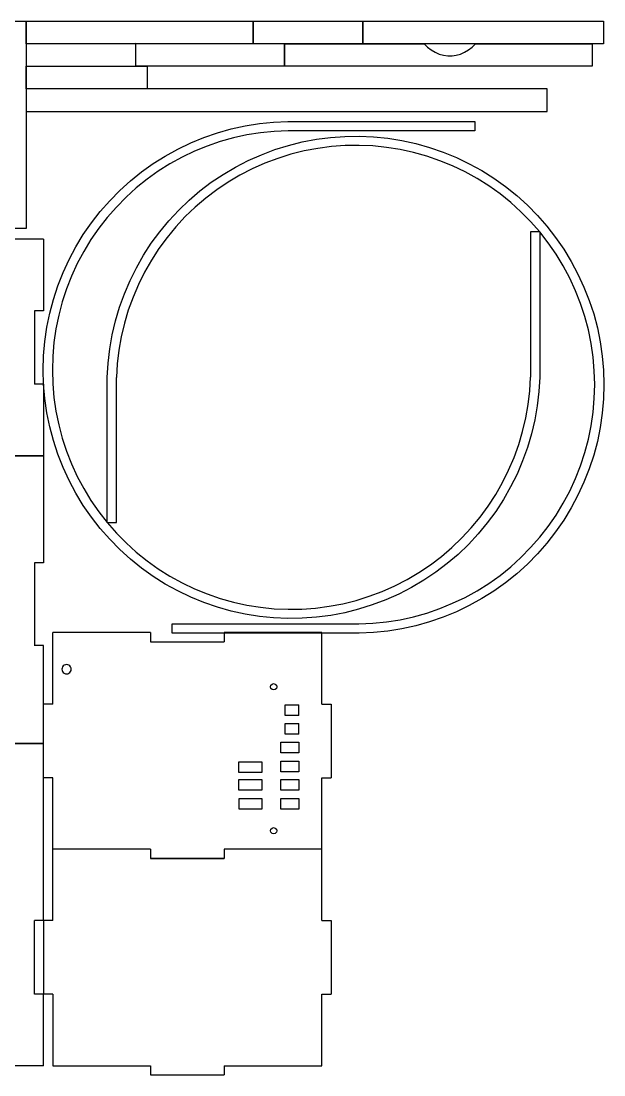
# Model space of a CAD drawing. Extents: x 6 to 646, y 7 to 580.
# Drawn here: x 329 to 646, y 7 to 580 of the extents above; entities that cross this region are included whole.
import ezdxf

# ---------------------------------------------------------------- set-up
doc = ezdxf.new("R2010")
doc.units = 0
doc.layers.add('Calque_1', color=7, linetype='CONTINUOUS')

msp = doc.modelspace()

# ---------------------------------------------------------------- linework, layer by layer
at = {"layer": 'Calque_1', "color": 1}
for p, q in [((6.673543, 579.7733), (331.671386, 579.773353)), ((331.671339, 567.504862), (331.671339, 579.777654)), ((331.671339, 579.777654), (455.107322, 579.777654)), ((331.671386, 579.773353), (331.671386, 467.146429)), ((455.10514, 567.504277), (455.107769, 579.77707)), ((455.107217, 579.77707), (514.715876, 579.761808)), ((455.107322, 579.777654), (455.107322, 567.504862)), ((514.715876, 579.761776), (514.713773, 567.488983)), ((514.716104, 567.473429), (514.716104, 579.761516)), ((514.716104, 579.761516), (645.382408, 579.761516)), ((645.382408, 579.761516), (645.382408, 567.473429)), ((455.107322, 567.504862), (331.671339, 567.504862)), ((391.281086, 567.519507), (331.672417, 567.504245)), ((331.672417, 567.50418), (331.675045, 555.23142)), ((391.283152, 555.246714), (391.281049, 567.519507)), ((391.282382, 555.246682), (391.28501, 567.519474)), ((391.284432, 567.519474), (472.007936, 567.498692)), ((514.71381, 567.488983), (455.10514, 567.504245)), ((472.005547, 567.498887), (548.052474, 567.498887)), ((472.005547, 555.226127), (472.005547, 567.498887)), ((472.007936, 567.498757), (472.005833, 555.225965)), ((645.382408, 567.473429), (514.716104, 567.473429)), ((548.052474, 567.498887), (549.868558, 565.660629)), ((574.037425, 565.660629), (575.853509, 567.498887)), ((575.853509, 567.498887), (639.380868, 567.498887)), ((639.380868, 567.498887), (639.380868, 555.226127)), ((549.868558, 565.660629), (551.842645, 564.090491)), ((551.842645, 564.090491), (553.948923, 562.808993)), ((553.948923, 562.808993), (556.159846, 561.832925)), ((556.159846, 561.832925), (558.446523, 561.175048)), ((558.446523, 561.175048), (560.779069, 560.843933)), ((563.12694, 560.843933), (565.45946, 561.175048)), ((565.45946, 561.175048), (567.746138, 561.832925)), ((567.746138, 561.832925), (569.95706, 562.808993)), ((569.95706, 562.808993), (572.063338, 564.090491)), ((572.063338, 564.090491), (574.037425, 565.660629)), ((560.779069, 560.843933), (563.12694, 560.843933)), ((331.670813, 542.95866), (331.673442, 555.231453)), ((331.67289, 555.231453), (397.494704, 555.214567)), ((331.674493, 555.23142), (391.283152, 555.246682)), ((472.00587, 555.225965), (391.282382, 555.246747)), ((397.494704, 555.214535), (397.492602, 542.941742)), ((639.380868, 555.226127), (472.005547, 555.226127)), ((397.492641, 542.941742), (331.670813, 542.958628)), ((331.67176, 542.959277), (331.67176, 530.686517)), ((614.811195, 542.959277), (331.67176, 542.959277)), ((614.811195, 530.686517), (614.811195, 542.959277)), ((331.67176, 530.686517), (614.811195, 530.686517)), ((435.645229, 519.087964), (443.135521, 521.191703)), ((443.135521, 521.191703), (450.734556, 522.86042)), ((450.734556, 522.86042), (458.417094, 524.088567)), ((458.417094, 524.088567), (466.157655, 524.872069)), ((466.157655, 524.872069), (473.966505, 525.20988)), ((473.966505, 525.20988), (575.507586, 525.20988)), ((575.507586, 525.20988), (575.507586, 520.209886)), ((421.090042, 513.604788), (428.288604, 516.55619)), ((428.288604, 516.55619), (435.645229, 519.087964)), ((444.34874, 516.338992), (437.136022, 514.313209)), ((451.666179, 517.94587), (444.34874, 516.338992)), ((459.064052, 519.128509), (451.666179, 517.94587)), ((466.517752, 519.882978), (459.064052, 519.128509)), ((474.074587, 520.209886), (466.517752, 519.882978)), ((575.507586, 520.209886), (474.074587, 520.209886)), ((481.7467, 514.139458), (489.390669, 515.588491)), ((489.390669, 515.588491), (497.105423, 516.594735)), ((497.105423, 516.594735), (504.865335, 517.154844)), ((504.865335, 517.154844), (512.644629, 517.266958)), ((512.644629, 517.266958), (520.417458, 516.930708)), ((520.417458, 516.930708), (528.158008, 516.147206)), ((528.158008, 516.147206), (535.840559, 514.919057)), ((407.26222, 506.483693), (414.073486, 510.243568)), ((414.073486, 510.243568), (421.090042, 513.604788)), ((430.051997, 511.875252), (423.120187, 509.033217)), ((437.136022, 514.313209), (430.051997, 511.875252)), ((459.491751, 507.190999), (466.772368, 509.933726)), ((466.772368, 509.933726), (474.198909, 512.252446)), ((474.198909, 512.252446), (481.7467, 514.139458)), ((490.180286, 510.649137), (482.819571, 509.253798)), ((497.609163, 511.618092), (490.180286, 510.649137)), ((505.081524, 512.157445), (497.609163, 511.618092)), ((512.572546, 512.265406), (505.081524, 512.157445)), ((520.057347, 511.941615), (512.572546, 512.265406)), ((527.511063, 511.187147), (520.057347, 511.941615)), ((534.908931, 510.004508), (527.511063, 511.187147)), ((542.226379, 508.397629), (534.908931, 510.004508)), ((535.840559, 514.919057), (543.439595, 513.250342)), ((543.439595, 513.250342), (550.929873, 511.146602)), ((550.929873, 511.146602), (558.286508, 508.614826)), ((400.678892, 502.337651), (407.26222, 506.483693)), ((416.36361, 505.79655), (409.804757, 502.175999)), ((423.120187, 509.033217), (416.36361, 505.79655)), ((445.46446, 500.471349), (452.381241, 504.033377)), ((452.381241, 504.033377), (459.491751, 507.190999)), ((468.400128, 505.203914), (461.389287, 502.562822)), ((475.55147, 507.436712), (468.400128, 505.203914)), ((482.819571, 509.253798), (475.55147, 507.436712)), ((549.439094, 506.371845), (542.226379, 508.397629)), ((556.523124, 503.933888), (549.439094, 506.371845)), ((563.454928, 501.091854), (556.523124, 503.933888)), ((558.286508, 508.614826), (565.485063, 505.663426)), ((565.485063, 505.663426), (572.501624, 502.302205)), ((394.345357, 497.819216), (400.678892, 502.337651)), ((403.465374, 498.183592), (397.366525, 493.832593)), ((409.804757, 502.175999), (403.465374, 498.183592)), ((438.764371, 496.516748), (445.46446, 500.471349)), ((454.542276, 499.522208), (447.881796, 496.092174)), ((461.389287, 502.562822), (454.542276, 499.522208)), ((570.211486, 497.855186), (563.454928, 501.091854)), ((572.501624, 502.302205), (579.312888, 498.542329)), ((579.312888, 498.542329), (585.896223, 494.396287)), ((382.510904, 487.726396), (388.282649, 492.943399)), ((388.282649, 492.943399), (394.345357, 497.819216)), ((397.366525, 493.832593), (391.528501, 489.137454)), ((432.303255, 492.18271), (438.764371, 496.516748)), ((447.881796, 496.092174), (441.429992, 492.284114)), ((576.770351, 494.234636), (570.211486, 497.855186)), ((583.109733, 490.24223), (576.770351, 494.234636)), ((585.896223, 494.396287), (592.229761, 489.877853)), ((377.049328, 482.185536), (382.510904, 487.726396)), ((391.528501, 489.137454), (385.970644, 484.113772)), ((420.182892, 482.435125), (426.102567, 487.483632)), ((426.102567, 487.483632), (432.303255, 492.18271)), ((435.208296, 488.110678), (429.237373, 483.585729)), ((441.429992, 492.284114), (435.208296, 488.110678)), ((589.208578, 485.89123), (583.109733, 490.24223)), ((592.229761, 489.877853), (598.292463, 485.002036)), ((371.916048, 476.339228), (377.049328, 482.185536)), ((385.970644, 484.113772), (380.711448, 478.778236)), ((414.56389, 477.053959), (420.182892, 482.435125)), ((429.237373, 483.585729), (423.537064, 478.7243)), ((595.04662, 481.196091), (589.208578, 485.89123)), ((600.604472, 476.172409), (595.04662, 481.196091)), ((598.292463, 485.002036), (604.064193, 479.785032)), ((367.128101, 470.206892), (371.916048, 476.339228)), ((380.711448, 478.778236), (375.768376, 473.148569)), ((409.264266, 471.358011), (414.56389, 477.053959)), ((423.537064, 478.7243), (418.126289, 473.542538)), ((605.863667, 470.836872), (600.604472, 476.172409)), ((604.064193, 479.785032), (609.525771, 474.244174)), ((362.701416, 463.8089), (367.128101, 470.206892)), ((375.768376, 473.148569), (371.157859, 467.24347)), ((404.301589, 465.3662), (409.264266, 471.358011)), ((418.126289, 473.542538), (413.023038, 468.057658)), ((610.806737, 465.207205), (605.863667, 470.836872)), ((609.525771, 474.244174), (614.65906, 468.397866)), ((331.671386, 467.146429), (6.673546, 467.146482)), ((358.650676, 457.166501), (362.701416, 463.8089)), ((371.157859, 467.24347), (366.895188, 461.08256)), ((399.692341, 459.098431), (404.301589, 465.3662)), ((413.023038, 468.057658), (408.244246, 462.28788)), ((610.807642, 465.207581), (605.807102, 465.205729)), ((605.807102, 465.205824), (605.807102, 386.345612)), ((615.417259, 459.302108), (610.806737, 465.207205)), ((610.807642, 465.207581), (610.807642, 386.345612)), ((614.65906, 468.397866), (619.447004, 462.26553)), ((341.112871, 461.273904), (173.61409, 461.273904)), ((341.112871, 461.273904), (341.112871, 422.459789)), ((366.895188, 461.08256), (362.994547, 454.686303)), ((395.45187, 452.575526), (399.692341, 459.098431)), ((408.244246, 462.28788), (403.805813, 456.25237)), ((619.679919, 453.141199), (615.417259, 459.302108)), ((619.447004, 462.26553), (623.8737, 455.867536)), ((354.989324, 450.301766), (358.650676, 457.166501)), ((362.994547, 454.686303), (359.468899, 448.075945)), ((391.594223, 445.819153), (395.45187, 452.575526)), ((403.805813, 456.25237), (399.722477, 449.971177)), ((623.580558, 446.744939), (619.679919, 453.141199)), ((623.8737, 455.867536), (627.924442, 449.225138)), ((351.729582, 443.237495), (354.989324, 450.301766)), ((359.468899, 448.075945), (356.329939, 441.273448)), ((399.722477, 449.971177), (396.007785, 443.465168)), ((627.106216, 440.134584), (623.580558, 446.744939)), ((627.924442, 449.225138), (631.585773, 442.360402)), ((348.882219, 435.997155), (351.729582, 443.237495)), ((356.329939, 441.273448), (353.588066, 434.301408)), ((388.132234, 438.851756), (391.594223, 445.819153)), ((396.007785, 443.465168), (392.674092, 436.755955)), ((631.585773, 442.360402), (634.845534, 435.296131)), ((346.456707, 428.604801), (348.882219, 435.997155)), ((385.077412, 431.69648), (388.132234, 438.851756)), ((392.674092, 436.755955), (389.732458, 429.865822)), ((630.245181, 433.332087), (627.106216, 440.134584)), ((634.845534, 435.296131), (637.692894, 428.055791)), ((353.588066, 434.301408), (351.252459, 427.182982)), ((382.439889, 424.377093), (385.077412, 431.69648)), ((389.732458, 429.865822), (387.192673, 422.817661)), ((632.987029, 426.360044), (630.245181, 433.332087)), ((344.461143, 421.084984), (346.456707, 428.604801)), ((351.252459, 427.182982), (349.330819, 419.941822)), ((380.228425, 416.91791), (382.439889, 424.377093)), ((635.322648, 419.241621), (632.987029, 426.360044)), ((637.692894, 428.055791), (640.118392, 420.663437)), ((336.112888, 422.459789), (336.112888, 382.45984)), ((341.112871, 422.459789), (336.112888, 422.459789)), ((342.902088, 413.462692), (344.461143, 421.084984)), ((349.330819, 419.941822), (347.829549, 412.60198)), ((387.192673, 422.817661), (385.06315, 415.634887)), ((637.244283, 412.000458), (635.322648, 419.241621)), ((640.118392, 420.663437), (642.113975, 413.143623)), ((341.78478, 405.763239), (342.902088, 413.462692)), ((347.829549, 412.60198), (346.753649, 405.187837)), ((378.450375, 409.343709), (380.228425, 416.91791)), ((385.06315, 415.634887), (383.351007, 408.341355)), ((642.113975, 413.143623), (643.673012, 405.521328)), ((377.111664, 401.679652), (378.450375, 409.343709)), ((383.351007, 408.341355), (382.06188, 400.961299)), ((638.745548, 404.660616), (637.244283, 412.000458)), ((341.112898, 398.012204), (341.78478, 405.763239)), ((346.753649, 405.187837), (346.106664, 397.724022)), ((376.216686, 393.951198), (377.111664, 401.679652)), ((382.06188, 400.961299), (381.20008, 393.51923)), ((639.821459, 397.246474), (638.745548, 404.660616)), ((643.673012, 405.521328), (644.790325, 397.821876)), ((340.886759, 390.168289), (341.112898, 398.012204)), ((346.106664, 397.724022), (345.888886, 390.169519)), ((640.468647, 389.780209), (639.821459, 397.246474)), ((644.790325, 397.821876), (645.462305, 390.069615)), ((341.112792, 382.459692), (340.886759, 390.168289)), ((345.888886, 390.169519), (346.106452, 382.749096)), ((375.768429, 386.183692), (376.216686, 393.951198)), ((381.20008, 393.51923), (380.768439, 386.183692)), ((640.686232, 382.359785), (640.468647, 389.780209)), ((645.462305, 390.069615), (645.688338, 382.361016)), ((375.770784, 307.321417), (375.768138, 386.183692)), ((380.77135, 307.323176), (380.768439, 386.183692)), ((605.375038, 379.010075), (605.806679, 386.345612)), ((610.806663, 386.345612), (610.358432, 378.578106)), ((341.112871, 382.45984), (336.112888, 382.45984)), ((341.78478, 374.707429), (341.112792, 382.459692)), ((341.112871, 382.45984), (341.112871, 343.645964)), ((346.106452, 382.749096), (346.753649, 375.282831)), ((604.513238, 371.568006), (605.375038, 379.010075)), ((610.358432, 378.578106), (609.463454, 370.849652)), ((640.468436, 374.805282), (640.686232, 382.359785)), ((645.688338, 382.361016), (645.462199, 374.517101)), ((342.902088, 367.007976), (341.78478, 374.707429)), ((346.753649, 375.282831), (347.829549, 367.868688)), ((639.821459, 367.341467), (640.468436, 374.805282)), ((645.462199, 374.517101), (644.790325, 366.766068)), ((344.461143, 359.385684), (342.902088, 367.007976)), ((347.829549, 367.868688), (349.330819, 360.528846)), ((603.224111, 364.18795), (604.513238, 371.568006)), ((609.463454, 370.849652), (608.124717, 363.185596)), ((638.745548, 359.927325), (639.821459, 367.341467)), ((644.790325, 366.766068), (643.673012, 359.066613)), ((601.511941, 356.894418), (603.224111, 364.18795)), ((608.124717, 363.185596), (606.346666, 355.611394)), ((346.456707, 351.865867), (344.461143, 359.385684)), ((349.330819, 360.528846), (351.252459, 353.287686)), ((599.382445, 349.711643), (601.511941, 356.894418)), ((606.346666, 355.611394), (604.135229, 348.152212)), ((637.244283, 352.587483), (638.745548, 359.927325)), ((643.673012, 359.066613), (642.113975, 351.44432)), ((348.882219, 344.473513), (346.456707, 351.865867)), ((351.252459, 353.287686), (353.588066, 346.169261)), ((596.84266, 342.663482), (599.382445, 349.711643)), ((635.322648, 345.346322), (637.244283, 352.587483)), ((642.113975, 351.44432), (640.118392, 343.924506)), ((341.112871, 343.645964), (6.115244, 343.645964)), ((173.613973, 343.645593), (341.112898, 343.645593)), ((341.112898, 343.645593), (341.112898, 285.520995)), ((351.729582, 337.233174), (348.882219, 344.473513)), ((353.588066, 346.169261), (356.329939, 339.19722)), ((604.135229, 348.152212), (601.49768, 340.832826)), ((632.987029, 338.227897), (635.322648, 345.346322)), ((640.118392, 343.924506), (637.692894, 336.53215)), ((356.329939, 339.19722), (359.468899, 332.394722)), ((593.901026, 335.773351), (596.84266, 342.663482)), ((601.49768, 340.832826), (598.442858, 333.677549)), ((630.245181, 331.255857), (632.987029, 338.227897)), ((354.989324, 330.168903), (351.729582, 337.233174)), ((359.468899, 332.394722), (362.994547, 325.784365)), ((590.567333, 329.064137), (593.901026, 335.773351)), ((598.442858, 333.677549), (594.980869, 326.710152)), ((637.692894, 336.53215), (634.845534, 329.291812)), ((358.650676, 323.304167), (354.989324, 330.168903)), ((586.852641, 322.558128), (590.567333, 329.064137)), ((594.980869, 326.710152), (591.123248, 319.953778)), ((627.106216, 324.453359), (630.245181, 331.255857)), ((634.845534, 329.291812), (631.585773, 322.227541)), ((362.701416, 316.661769), (358.650676, 323.304167)), ((362.994547, 325.784365), (366.895188, 319.388107)), ((582.769278, 316.276935), (586.852641, 322.558128)), ((623.580558, 317.843002), (627.106216, 324.453359)), ((631.585773, 322.227541), (627.924442, 315.362803)), ((367.128101, 310.263775), (362.701416, 316.661769)), ((366.895188, 319.388107), (371.157859, 313.227197)), ((578.330846, 310.241425), (582.769278, 316.276935)), ((591.123248, 319.953778), (586.88275, 313.430873)), ((619.679919, 311.446745), (623.580558, 317.843002)), ((627.924442, 315.362803), (623.8737, 308.720405)), ((371.916048, 304.131439), (367.128101, 310.263775)), ((371.157859, 313.227197), (375.768376, 307.3221)), ((573.55208, 304.471647), (578.330846, 310.241425)), ((586.88275, 313.430873), (582.273529, 307.163105)), ((615.417259, 305.285834), (619.679919, 311.446745)), ((377.049328, 298.285131), (371.916048, 304.131439)), ((375.768376, 307.3221), (380.711448, 301.692433)), ((375.770784, 307.321417), (380.77135, 307.323269)), ((568.448829, 298.986767), (573.55208, 304.471647)), ((582.273529, 307.163105), (577.310852, 301.171294)), ((610.806737, 299.380736), (615.417259, 305.285834)), ((623.8737, 308.720405), (619.447004, 302.322412)), ((382.510904, 292.744272), (377.049328, 298.285131)), ((380.711448, 301.692433), (385.970644, 296.356896)), ((563.038054, 293.805006), (568.448829, 298.986767)), ((577.310852, 301.171294), (572.011201, 295.475346)), ((605.863667, 293.751068), (610.806737, 299.380736)), ((619.447004, 302.322412), (614.65906, 296.190077)), ((388.282649, 287.527269), (382.510904, 292.744272)), ((385.970644, 296.356896), (391.528501, 291.333214)), ((557.337746, 288.943577), (563.038054, 293.805006)), ((572.011201, 295.475346), (566.392226, 290.094179)), ((600.604472, 288.415533), (605.863667, 293.751068)), ((614.65906, 296.190077), (609.525771, 290.343769)), ((394.345357, 282.651452), (388.282649, 287.527269)), ((391.528501, 291.333214), (397.366525, 286.638075)), ((397.366525, 286.638075), (403.465374, 282.287076)), ((551.366822, 284.418628), (557.337746, 288.943577)), ((566.392226, 290.094179), (560.472551, 285.045674)), ((595.04662, 283.39185), (600.604472, 288.415533)), ((609.525771, 290.343769), (604.064193, 284.802908)), ((336.112888, 285.520995), (336.112888, 240.364455)), ((341.112898, 285.520995), (336.112888, 285.520995)), ((400.678892, 278.133017), (394.345357, 282.651452)), ((403.465374, 282.287076), (409.804757, 278.294669)), ((545.145126, 280.245191), (551.366822, 284.418628)), ((560.472551, 285.045674), (554.271864, 280.346595)), ((589.208578, 278.696711), (595.04662, 283.39185)), ((604.064193, 284.802908), (598.292463, 279.585906)), ((407.26222, 273.986975), (400.678892, 278.133017)), ((409.804757, 278.294669), (416.36361, 274.674118)), ((532.032842, 273.007097), (538.693322, 276.43713)), ((538.693322, 276.43713), (545.145126, 280.245191)), ((547.810747, 276.012559), (541.110658, 272.057956)), ((554.271864, 280.346595), (547.810747, 276.012559)), ((583.109733, 274.345712), (589.208578, 278.696711)), ((598.292463, 279.585906), (592.229761, 274.710088)), ((414.073486, 270.2271), (407.26222, 273.986975)), ((421.090042, 266.86588), (414.073486, 270.2271)), ((416.36361, 274.674118), (423.120187, 271.437451)), ((423.120187, 271.437451), (430.051997, 268.595416)), ((518.17499, 267.325391), (525.185805, 269.966483)), ((525.185805, 269.966483), (532.032842, 273.007097)), ((541.110658, 272.057956), (534.193877, 268.495928)), ((570.211486, 266.732755), (576.770351, 270.353306)), ((576.770351, 270.353306), (583.109733, 274.345712)), ((585.896223, 270.191656), (579.312888, 266.045614)), ((592.229761, 274.710088), (585.896223, 270.191656)), ((428.288604, 263.914477), (421.090042, 266.86588)), ((435.645229, 261.382704), (428.288604, 263.914477)), ((430.051997, 268.595416), (437.136022, 266.157459)), ((437.136022, 266.157459), (444.34874, 264.131676)), ((444.34874, 264.131676), (451.666179, 262.524798)), ((503.755534, 263.275507), (511.023629, 265.092594)), ((511.023629, 265.092594), (518.17499, 267.325391)), ((527.083367, 265.338307), (519.802731, 262.595579)), ((534.193877, 268.495928), (527.083367, 265.338307)), ((556.523124, 260.654056), (563.454928, 263.496087)), ((563.454928, 263.496087), (570.211486, 266.732755)), ((579.312888, 266.045614), (572.501624, 262.285736)), ((443.135521, 259.278965), (435.645229, 261.382704)), ((450.734556, 257.610248), (443.135521, 259.278965)), ((458.417094, 256.382101), (450.734556, 257.610248)), ((451.666179, 262.524798), (459.064052, 261.342159)), ((459.064052, 261.342159), (466.517752, 260.58769)), ((466.517752, 260.58769), (474.002567, 260.263899)), ((474.002567, 260.263899), (481.493573, 260.371859)), ((481.493573, 260.371859), (488.965953, 260.911214)), ((488.965953, 260.911214), (496.394835, 261.880168)), ((496.394835, 261.880168), (503.755534, 263.275507)), ((504.828418, 258.389847), (497.18443, 256.940813)), ((512.376204, 260.276858), (504.828418, 258.389847)), ((519.802731, 262.595579), (512.376204, 260.276858)), ((542.226379, 256.190313), (549.439094, 258.216098)), ((549.439094, 258.216098), (556.523124, 260.654056)), ((565.485063, 258.924516), (558.286508, 255.973117)), ((572.501624, 262.285736), (565.485063, 258.924516)), ((411.067691, 252.31912), (512.500513, 252.319384)), ((411.067691, 247.319125), (411.067691, 252.31912)), ((466.157655, 255.598599), (458.417094, 256.382101)), ((473.930468, 255.262346), (466.157655, 255.598599)), ((481.709764, 255.374463), (473.930468, 255.262346)), ((489.469693, 255.934572), (481.709764, 255.374463)), ((497.18443, 256.940813), (489.469693, 255.934572)), ((512.500513, 252.319418), (520.057347, 252.646327)), ((520.057347, 252.646327), (527.511063, 253.400796)), ((527.511063, 253.400796), (534.908931, 254.583434)), ((534.908931, 254.583434), (542.226379, 256.190313)), ((550.929873, 253.44134), (543.439595, 251.337601)), ((558.286508, 255.973117), (550.929873, 253.44134)), ((346.122221, 208.774346), (346.122221, 247.587957)), ((399.24726, 247.587957), (346.122671, 247.587957)), ((399.24726, 247.587957), (399.247286, 242.587964)), ((512.608611, 247.319427), (411.067691, 247.319162)), ((492.371824, 247.587957), (439.247209, 247.587957)), ((439.247209, 247.587957), (439.247235, 242.587964)), ((492.371824, 208.774346), (492.371824, 247.587957)), ((520.417458, 247.657236), (512.608611, 247.319427)), ((528.158008, 248.440738), (520.417458, 247.657236)), ((535.840559, 249.668884), (528.158008, 248.440738)), ((543.439595, 251.337601), (535.840559, 249.668884)), ((341.111019, 240.522226), (336.112941, 240.522067)), ((341.112898, 187.396447), (341.110252, 240.522226)), ((399.247286, 242.587964), (439.247235, 242.587964)), ((351.854888, 229.455488), (351.457591, 228.937721)), ((352.372651, 229.852784), (351.854888, 229.455488)), ((352.975609, 230.102535), (352.372651, 229.852784)), ((353.622647, 230.18772), (352.975609, 230.102535)), ((354.269711, 230.102535), (353.622647, 230.18772)), ((354.872669, 229.852784), (354.269711, 230.102535)), ((355.390432, 229.455488), (354.872669, 229.852784)), ((355.787729, 228.937721), (355.390432, 229.455488)), ((351.207851, 228.33477), (351.122655, 227.687723)), ((351.122655, 227.687723), (351.207851, 227.040676)), ((351.457591, 228.937721), (351.207851, 228.33477)), ((351.207851, 227.040676), (351.457591, 226.437724)), ((351.457591, 226.437724), (351.854888, 225.919958)), ((351.854888, 225.919958), (352.372651, 225.522662)), ((352.372651, 225.522662), (352.975609, 225.272911)), ((352.975609, 225.272911), (353.622647, 225.187726)), ((353.622647, 225.187726), (354.269711, 225.272911)), ((354.269711, 225.272911), (354.872669, 225.522662)), ((354.872669, 225.522662), (355.390432, 225.919958)), ((355.390432, 225.919958), (355.787729, 226.437724)), ((356.037469, 228.33477), (355.787729, 228.937721)), ((355.787729, 226.437724), (356.037469, 227.040676)), ((356.122665, 227.687723), (356.037469, 228.33477)), ((356.037469, 227.040676), (356.122665, 227.687723)), ((464.47234, 218.160679), (464.700093, 219.010678)), ((464.700093, 217.31068), (464.47234, 218.160679)), ((464.700093, 219.010678), (465.32234, 219.63292)), ((465.32234, 219.63292), (466.172339, 219.860677)), ((466.172339, 219.860677), (467.022338, 219.63292)), ((467.022338, 219.63292), (467.644585, 219.010678)), ((467.644585, 219.010678), (467.872338, 218.160679)), ((467.872338, 218.160679), (467.644585, 217.31068)), ((465.32234, 216.688437), (464.700093, 217.31068)), ((466.172339, 216.460681), (465.32234, 216.688437)), ((467.022338, 216.688437), (466.172339, 216.460681)), ((467.644585, 217.31068), (467.022338, 216.688437)), ((346.122221, 208.774346), (341.122211, 208.774327)), ((341.122476, 168.774378), (341.122211, 208.774327)), ((472.426182, 202.522249), (472.426182, 208.322242)), ((472.427372, 208.322242), (479.897371, 208.320655)), ((479.89618, 202.520696), (479.89618, 208.320689)), ((492.371824, 208.774346), (497.371808, 208.774346)), ((497.371808, 208.774346), (497.371808, 168.774397)), ((479.89618, 202.520696), (472.426182, 202.522284)), ((472.42679, 192.360709), (472.42679, 198.160702)), ((472.42679, 198.160702), (479.896762, 198.160702)), ((479.896762, 192.360709), (479.896762, 198.160702)), ((479.896762, 192.360709), (472.42679, 192.360709)), ((6.114175, 187.396367), (341.112025, 187.396367)), ((341.112898, 187.396447), (237.496348, 187.396394)), ((341.11202, 91.135225), (341.112025, 187.396367)), ((469.996781, 188.000715), (479.896762, 188.000715)), ((469.996781, 182.200722), (469.996781, 188.000715)), ((479.896762, 188.000715), (479.896762, 182.200722)), ((469.996172, 172.042793), (469.996172, 177.842786)), ((479.896762, 182.200722), (469.996781, 182.200722)), ((469.997389, 177.842786), (479.897371, 177.840669)), ((479.897371, 177.840727), (479.897371, 172.040735)), ((447.339374, 171.548023), (447.339374, 177.348016)), ((447.340591, 177.348016), (459.760567, 177.34537)), ((459.760567, 177.345433), (459.760567, 171.545441)), ((479.89618, 172.040735), (469.996172, 172.042851)), ((346.122486, 168.774397), (341.122476, 168.774378)), ((346.122671, 129.960788), (346.122486, 168.774397)), ((459.75935, 171.545441), (447.339374, 171.548086)), ((447.339374, 162.067014), (447.339374, 167.867007)), ((447.339374, 167.867007), (459.75935, 167.867007)), ((459.75935, 167.867007), (459.75935, 162.067014)), ((470.017365, 161.930563), (470.020011, 167.730553)), ((470.019799, 167.730553), (479.919781, 167.726426)), ((479.919781, 167.726439), (479.917135, 161.926446)), ((492.371824, 129.960788), (492.371824, 168.774397)), ((492.371824, 168.774397), (497.371808, 168.774397)), ((459.75935, 162.067014), (447.339374, 162.067014)), ((479.917373, 161.926446), (470.017365, 161.930574)), ((447.402424, 151.764379), (447.402424, 157.564372)), ((447.402424, 157.564372), (459.8224, 157.564372)), ((459.8224, 157.564372), (459.8224, 151.764379)), ((470.016466, 157.564372), (479.916447, 157.564372)), ((470.016466, 151.764379), (470.016466, 157.564372)), ((479.916447, 157.564372), (479.916447, 151.764379)), ((459.8224, 151.764379), (447.402424, 151.764379)), ((479.916447, 151.764379), (470.016466, 151.764379)), ((464.461784, 139.960774), (464.689537, 140.810773)), ((464.689537, 139.110777), (464.461784, 139.960774)), ((464.689537, 140.810773), (465.311783, 141.433017)), ((465.311783, 138.488533), (464.689537, 139.110777)), ((465.311783, 141.433017), (466.161782, 141.660772)), ((466.161782, 138.260778), (465.311783, 138.488533)), ((466.161782, 141.660772), (467.011782, 141.433017)), ((467.011782, 138.488533), (466.161782, 138.260778)), ((467.011782, 141.433017), (467.634028, 140.810773)), ((467.634028, 139.110777), (467.011782, 138.488533)), ((467.634028, 140.810773), (467.861781, 139.960774)), ((467.861781, 139.960774), (467.634028, 139.110777)), ((346.113808, 91.135435), (346.12201, 129.97984)), ((399.246493, 129.964637), (346.121904, 129.979851)), ((399.24726, 129.960788), (346.122671, 129.960788)), ((399.246493, 129.964637), (399.246493, 124.964643)), ((399.24726, 129.960788), (399.24726, 124.960793)), ((439.246442, 129.960478), (439.246442, 124.960486)), ((492.37103, 129.949434), (439.246442, 129.960467)), ((492.371824, 129.960788), (439.247209, 129.960788)), ((439.247209, 129.960788), (439.247209, 124.960793)), ((492.362961, 91.120232), (492.370898, 129.949434)), ((399.245302, 124.964643), (439.245251, 124.960489)), ((439.247209, 124.960793), (399.24726, 124.960793)), ((336.112025, 51.135276), (336.112025, 91.135225)), ((341.11202, 91.135225), (336.112025, 91.135225)), ((346.113808, 91.135435), (341.112289, 91.135435)), ((341.112289, 91.135435), (341.112289, 51.135487)), ((492.362961, 91.120232), (497.362971, 91.119972)), ((497.362971, 91.119972), (497.362971, 51.120023)), ((341.11202, 51.135276), (336.112025, 51.135276)), ((341.112025, 12.32169), (341.11202, 51.135276)), ((346.113808, 51.135487), (341.112289, 51.135487)), ((346.113808, 51.135487), (346.097404, 12.321489)), ((492.346583, 12.291081), (492.362987, 51.120282)), ((492.362961, 51.120282), (497.362971, 51.120023)), ((341.112025, 12.32169), (237.495491, 12.32169)), ((346.09743, 12.321489), (399.222019, 12.310456)), ((399.222019, 12.310443), (399.222019, 7.330845)), ((439.221968, 12.302127), (492.346583, 12.291094)), ((439.221968, 12.302127), (439.221968, 7.32253)), ((399.220987, 7.330845), (439.220936, 7.322538))]:
    msp.add_line(p, q, dxfattribs=at)

doc.saveas('drawing.dxf')
